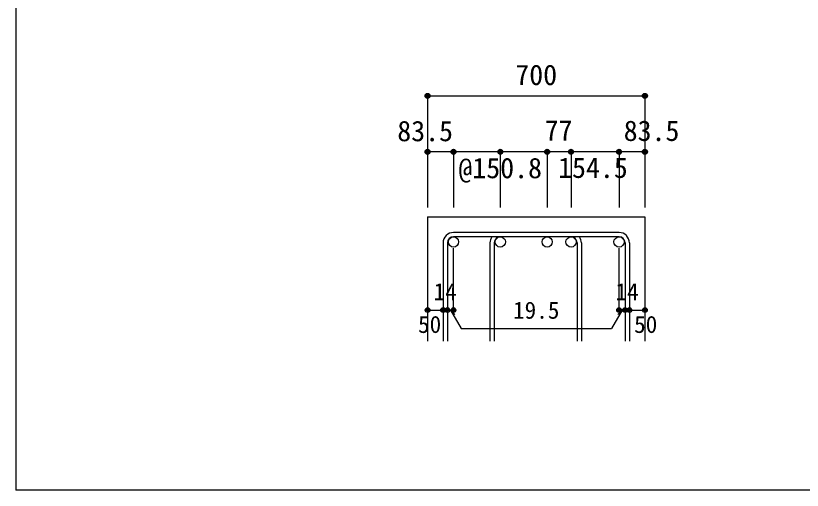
# Model space of a CAD drawing. Units: millimetres at full size, sheet at 1:30; details may follow other scales. Extents: x -5973 to 5954, y -4195 to 4201.
# Drawn here: x -5973 to -3439, y -4195 to -2667 of the extents above; entities that cross this region are included whole.
import ezdxf
from ezdxf.enums import TextEntityAlignment as Align

# ---------------------------------------------------------------- set-up
doc = ezdxf.new("R2010")
doc.units = ezdxf.units.MM
doc.header["$LTSCALE"] = 30
doc.header["$PDMODE"] = 32
doc.header["$PDSIZE"] = 15
for name, color, linetype in [('0-1_躯体線', 2, 'Continuous'), ('0-5_基礎梁筋', 7, 'Continuous'), ('0-6_スタラップ筋', 7, 'Continuous'), ('0-D_寸法', 4, 'Continuous'), ('F-0_枠', 6, 'Continuous')]:
    doc.layers.add(name, color=color, linetype=linetype)
doc.styles.add('ＭＳ ゴシック', font='')
doc.styles.get('ＭＳ ゴシック').set_extended_font_data('MS Gothic')

msp = doc.modelspace()

# ---------------------------------------------------------------- linework, layer by layer
at = {"layer": '0-1_躯体線'}
for p, q in [((-4645.95, -3314.89), (-4645.95, -3714.89)), ((-4645.95, -3314.89), (-3945.65, -3314.89)), ((-3945.65, -3314.89), (-3945.65, -3714.89))]:
    msp.add_line(p, q, dxfattribs=at)
at = {"layer": '0-5_基礎梁筋', "color": 3}
for centre in [(-4562.45, -3395.39), (-4411.63, -3395.39), (-4260.8, -3395.39), (-4183.8, -3395.39), (-4029.15, -3395.39)]:
    msp.add_circle(centre, 16.5, dxfattribs=at)
at = {"layer": '0-6_スタラップ筋'}
for p, q in [((-4029.15, -3364.89), (-4562.45, -3364.89)), ((-4029.15, -3378.89), (-4562.45, -3378.89)), ((-4595.95, -3398.39), (-4595.95, -3714.89)), ((-4581.95, -3398.39), (-4581.95, -3714.89)), ((-4445.13, -3398.39), (-4445.13, -3714.89)), ((-4431.13, -3398.39), (-4431.13, -3714.89)), ((-4164.3, -3398.39), (-4164.3, -3714.89)), ((-4150.3, -3398.39), (-4150.3, -3714.89)), ((-4009.65, -3398.39), (-4009.65, -3714.89)), ((-3995.65, -3398.39), (-3995.65, -3714.89))]:
    msp.add_line(p, q, dxfattribs=at)
for centre, radius, start, end in [((-4562.45, -3398.39), 33.5, 90, 180), ((-4029.15, -3398.39), 33.5, 0, 90), ((-4562.45, -3398.39), 19.5, 90, 180), ((-4411.63, -3398.39), 33.5, 144.40235, 180), ((-4411.63, -3398.39), 19.5, 90, 180), ((-4183.8, -3398.39), 19.5, 0, 90), ((-4183.8, -3398.39), 33.5, 0, 35.59765), ((-4029.15, -3398.39), 19.5, 0, 90)]:
    msp.add_arc(centre, radius, start, end, dxfattribs=at)
at = {"layer": '0-D_寸法'}
for p, q in [((-4645.95, -2924.89), (-4645.95, -3104.89)), ((-4645.95, -2924.89), (-3945.65, -2924.89)), ((-3945.65, -2924.89), (-3945.65, -3104.89)), ((-4295.8, -3104.89), (-4562.45, -3104.89)), ((-4562.45, -3104.89), (-4562.45, -3284.89)), ((-4411.63, -3104.89), (-4411.63, -3284.89)), ((-4029.15, -3104.89), (-4295.8, -3104.89)), ((-4260.8, -3104.89), (-4260.8, -3284.89)), ((-4183.8, -3104.89), (-4183.8, -3284.89)), ((-3945.65, -3104.89), (-4029.15, -3104.89)), ((-4029.15, -3104.89), (-4029.15, -3284.89)), ((-3945.65, -3104.89), (-3945.65, -3284.89)), ((-4562.45, -3614.89), (-4562.45, -3415.56)), ((-4029.15, -3614.89), (-4029.15, -3415.56)), ((-4645.95, -3614.89), (-4595.95, -3614.89)), ((-4595.95, -3614.89), (-4562.45, -3614.89)), ((-4572.2, -3614.89), (-4558.06, -3629.04)), ((-4572.2, -3614.89), (-4537.98, -3674.17)), ((-4019.4, -3614.89), (-4053.62, -3674.17)), ((-4019.4, -3614.89), (-4033.54, -3629.04)), ((-4029.15, -3614.89), (-3945.65, -3614.89)), ((-4009.65, -3614.89), (-3995.65, -3614.89)), ((-4537.98, -3674.17), (-4053.62, -3674.17))]:
    msp.add_line(p, q, dxfattribs=at)
for points in [[(-3945.65, -2924.89), (-3945.65, -3104.89), (-3945.65, -3284.89)], [(-4562.45, -3104.89), (-4645.95, -3104.89), (-4645.95, -3284.89)]]:
    msp.add_lwpolyline(points, dxfattribs=at)
for centre, radius in [((-4645.95, -2924.89), 8), ((-4645.95, -2924.89), 7.2), ((-4645.95, -2924.89), 6.4), ((-4645.95, -2924.89), 5.6), ((-4645.95, -2924.89), 4.8), ((-4645.95, -2924.89), 4), ((-4645.95, -2924.89), 3.2), ((-4645.95, -2924.89), 2.4), ((-4645.95, -2924.89), 1.6), ((-4645.95, -2924.89), 0.8), ((-3945.65, -2924.89), 8), ((-3945.65, -2924.89), 7.2), ((-3945.65, -2924.89), 6.4), ((-3945.65, -2924.89), 5.6), ((-3945.65, -2924.89), 4.8), ((-3945.65, -2924.89), 4), ((-3945.65, -2924.89), 3.2), ((-3945.65, -2924.89), 2.4), ((-3945.65, -2924.89), 1.6), ((-3945.65, -2924.89), 0.8), ((-4645.95, -3104.89), 8), ((-4645.95, -3104.89), 7.2), ((-4645.95, -3104.89), 6.4), ((-4645.95, -3104.89), 5.6), ((-4645.95, -3104.89), 4.8), ((-4645.95, -3104.89), 4), ((-4645.95, -3104.89), 3.2), ((-4645.95, -3104.89), 2.4), ((-4645.95, -3104.89), 1.6), ((-4645.95, -3104.89), 0.8), ((-4562.45, -3104.89), 8), ((-4562.45, -3104.89), 7.2), ((-4562.45, -3104.89), 6.4), ((-4562.45, -3104.89), 5.6), ((-4562.45, -3104.89), 4.8), ((-4562.45, -3104.89), 4), ((-4562.45, -3104.89), 3.2), ((-4562.45, -3104.89), 2.4), ((-4562.45, -3104.89), 1.6), ((-4562.45, -3104.89), 0.8), ((-4411.63, -3104.89), 8), ((-4411.63, -3104.89), 7.2), ((-4411.63, -3104.89), 6.4), ((-4411.63, -3104.89), 5.6), ((-4411.63, -3104.89), 4.8), ((-4411.63, -3104.89), 4), ((-4411.63, -3104.89), 3.2), ((-4411.63, -3104.89), 2.4), ((-4411.63, -3104.89), 1.6), ((-4411.63, -3104.89), 0.8), ((-4260.8, -3104.89), 8), ((-4260.8, -3104.89), 7.2), ((-4260.8, -3104.89), 6.4), ((-4260.8, -3104.89), 5.6), ((-4260.8, -3104.89), 4.8), ((-4260.8, -3104.89), 4), ((-4260.8, -3104.89), 3.2), ((-4260.8, -3104.89), 2.4), ((-4260.8, -3104.89), 1.6), ((-4260.8, -3104.89), 0.8), ((-4183.8, -3104.89), 8), ((-4183.8, -3104.89), 7.2), ((-4183.8, -3104.89), 6.4), ((-4183.8, -3104.89), 5.6), ((-4183.8, -3104.89), 4.8), ((-4183.8, -3104.89), 4), ((-4183.8, -3104.89), 3.2), ((-4183.8, -3104.89), 2.4), ((-4183.8, -3104.89), 1.6), ((-4183.8, -3104.89), 0.8), ((-4029.15, -3104.89), 8), ((-4029.15, -3104.89), 7.2), ((-4029.15, -3104.89), 6.4), ((-4029.15, -3104.89), 5.6), ((-4029.15, -3104.89), 4.8), ((-4029.15, -3104.89), 4), ((-4029.15, -3104.89), 3.2), ((-4029.15, -3104.89), 2.4), ((-4029.15, -3104.89), 1.6), ((-4029.15, -3104.89), 0.8), ((-3945.65, -3104.89), 8), ((-3945.65, -3104.89), 7.2), ((-3945.65, -3104.89), 6.4), ((-3945.65, -3104.89), 5.6), ((-3945.65, -3104.89), 4.8), ((-3945.65, -3104.89), 4), ((-3945.65, -3104.89), 3.2), ((-3945.65, -3104.89), 2.4), ((-3945.65, -3104.89), 1.6), ((-3945.65, -3104.89), 0.8), ((-4645.95, -3614.89), 4), ((-4645.95, -3614.89), 3.6), ((-4645.95, -3614.89), 3.2), ((-4645.95, -3614.89), 2.8), ((-4645.95, -3614.89), 2.4), ((-4645.95, -3614.89), 2), ((-4645.95, -3614.89), 1.6), ((-4645.95, -3614.89), 1.2), ((-4645.95, -3614.89), 0.8), ((-4645.95, -3614.89), 0.4), ((-4595.95, -3614.89), 4), ((-4595.95, -3614.89), 3.6), ((-4595.95, -3614.89), 3.2), ((-4595.95, -3614.89), 2.8), ((-4595.95, -3614.89), 2.4), ((-4595.95, -3614.89), 2), ((-4595.95, -3614.89), 1.6), ((-4595.95, -3614.89), 1.2), ((-4595.95, -3614.89), 0.8), ((-4595.95, -3614.89), 0.4), ((-4581.95, -3614.89), 4), ((-4581.95, -3614.89), 3.6), ((-4581.95, -3614.89), 3.2), ((-4581.95, -3614.89), 2.8), ((-4581.95, -3614.89), 2.4), ((-4581.95, -3614.89), 2), ((-4581.95, -3614.89), 1.6), ((-4581.95, -3614.89), 1.2), ((-4581.95, -3614.89), 0.8), ((-4581.95, -3614.89), 0.4), ((-4562.45, -3614.89), 4), ((-4562.45, -3614.89), 3.6), ((-4562.45, -3614.89), 3.2), ((-4562.45, -3614.89), 2.8), ((-4562.45, -3614.89), 2.4), ((-4562.45, -3614.89), 2), ((-4562.45, -3614.89), 1.6), ((-4562.45, -3614.89), 1.2), ((-4562.45, -3614.89), 0.8), ((-4562.45, -3614.89), 0.4), ((-4029.15, -3614.89), 4), ((-4029.15, -3614.89), 3.6), ((-4029.15, -3614.89), 3.2), ((-4029.15, -3614.89), 2.8), ((-4029.15, -3614.89), 2.4), ((-4029.15, -3614.89), 2), ((-4029.15, -3614.89), 1.6), ((-4029.15, -3614.89), 1.2), ((-4029.15, -3614.89), 0.8), ((-4029.15, -3614.89), 0.4), ((-4009.65, -3614.89), 4), ((-4009.65, -3614.89), 3.6), ((-4009.65, -3614.89), 3.2), ((-4009.65, -3614.89), 2.8), ((-4009.65, -3614.89), 2.4), ((-4009.65, -3614.89), 2), ((-4009.65, -3614.89), 1.6), ((-4009.65, -3614.89), 1.2), ((-4009.65, -3614.89), 0.8), ((-4009.65, -3614.89), 0.4), ((-3995.65, -3614.89), 4), ((-3995.65, -3614.89), 3.6), ((-3995.65, -3614.89), 3.2), ((-3995.65, -3614.89), 2.8), ((-3995.65, -3614.89), 2.4), ((-3995.65, -3614.89), 2), ((-3995.65, -3614.89), 1.6), ((-3995.65, -3614.89), 1.2), ((-3995.65, -3614.89), 0.8), ((-3995.65, -3614.89), 0.4), ((-3945.65, -3614.89), 4), ((-3945.65, -3614.89), 3.6), ((-3945.65, -3614.89), 3.2), ((-3945.65, -3614.89), 2.8), ((-3945.65, -3614.89), 2.4), ((-3945.65, -3614.89), 2), ((-3945.65, -3614.89), 1.6), ((-3945.65, -3614.89), 1.2), ((-3945.65, -3614.89), 0.8), ((-3945.65, -3614.89), 0.4)]:
    msp.add_circle(centre, radius, dxfattribs=at)
at = {"layer": '0-D_寸法', "color": 7}
for p in [(-4645.95, -2924.89), (-3945.65, -2924.89), (-4645.95, -3104.89), (-4562.45, -3104.89), (-4411.63, -3104.89), (-4260.8, -3104.89), (-4183.8, -3104.89), (-4029.15, -3104.89), (-3945.65, -3104.89), (-4645.95, -3614.89), (-4595.95, -3614.89), (-4581.95, -3614.89), (-4562.45, -3614.89), (-4029.15, -3614.89), (-4009.65, -3614.89), (-3995.65, -3614.89), (-3945.65, -3614.89)]:
    msp.add_point(p, dxfattribs=at)
at = {"layer": 'F-0_枠'}
for p in [(-5972.88, 4201.15), (5954.1, -4195.24)]:
    msp.add_line(p, (-5972.88, -4195.24), dxfattribs=at)

# ---------------------------------------------------------------- texts
at = {"layer": '0-D_寸法', "style": 'ＭＳ ゴシック'}
for s, height, p in [('700', 65.98, (-4363.3, -2909.89)), ('83.5', 65.98, (-4743.61, -3090.74)), ('77', 65.98, (-4268.7, -3088.99)), ('83.5', 65.98, (-4014.15, -3089.89)), ('@150.8', 65.98, (-4546.63, -3209.89)), ('154.5', 65.98, (-4225.44, -3208.99)), ('14', 54.99, (-4626.49, -3599.44)), ('14', 54.99, (-4040.6, -3599.44)), ('19.5', 54.99, (-4370.8, -3659.17)), ('50', 54.99, (-4676.8, -3704.89)), ('50', 54.99, (-3980.65, -3704.89))]:
    msp.add_text(s, height=height, dxfattribs=at).set_placement(p, align=Align.BOTTOM_LEFT)

doc.saveas('drawing.dxf')
